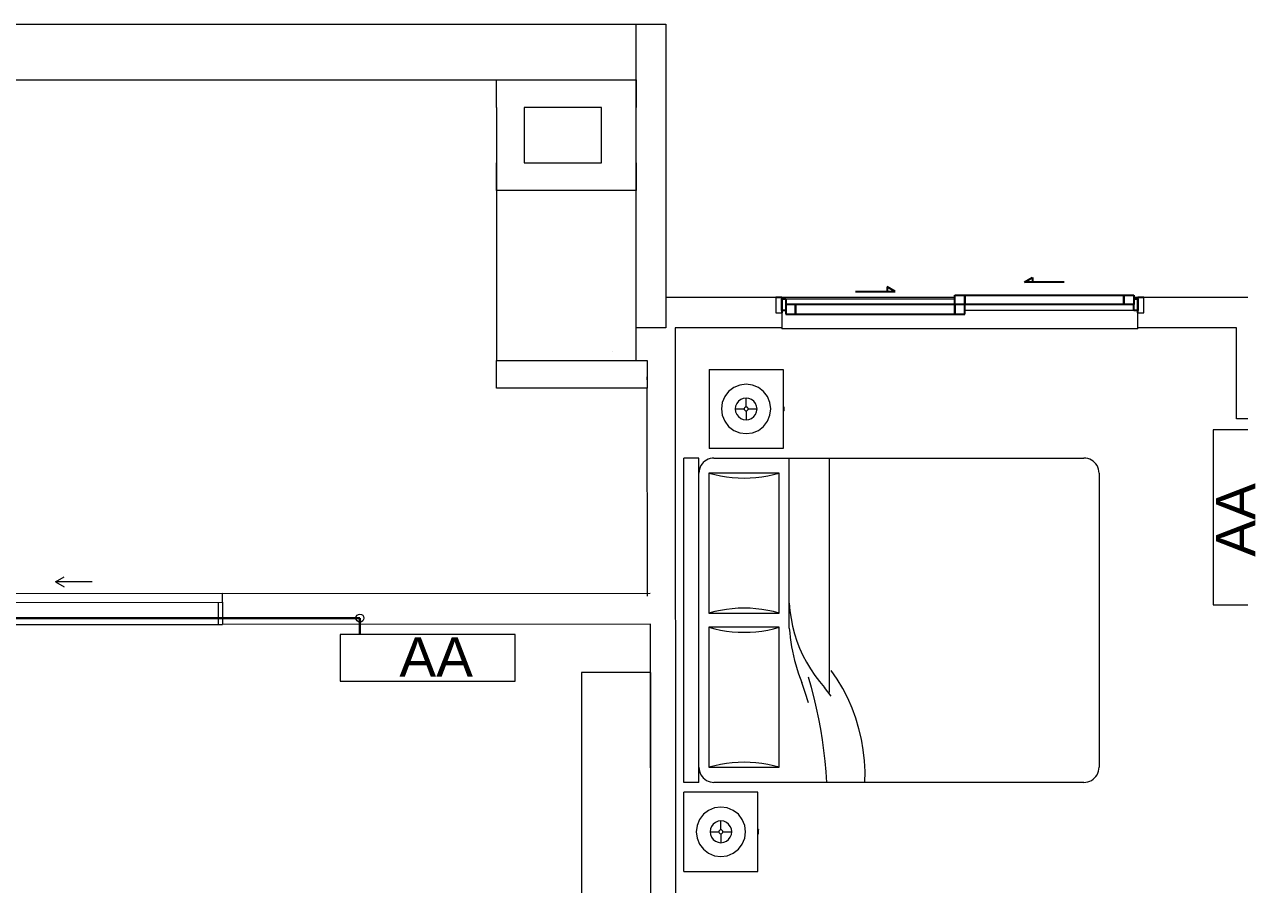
# Model space of a CAD drawing. Header units: millimetres. Extents: x 539 to 842, y -453 to -96.
# Drawn here: x 800.41 to 806.55, y -262.73 to -258.38 of the extents above; entities that cross this region are included whole.
import ezdxf

# ---------------------------------------------------------------- set-up
doc = ezdxf.new("R2010")
doc.units = ezdxf.units.MM
doc.header["$LTSCALE"] = 0.1
doc.linetypes.add('CONTINUA', pattern=[0])
doc.layers.get('0').update_dxf_attribs({"lineweight": 5})
doc.layers.add('00-Secundario', color=24, linetype='Continuous')
for name, color, linetype, lineweight in [('A-DOOR', 7, 'Continuous', 5), ('A-DOOR-FRAM', 7, 'Continuous', 5), ('A-GLAZ', 7, 'Continuous', 5), ('A-GLAZ-SILL', 7, 'Continuous', 5), ('Arq-Equipamiento', 250, 'Continuous', 5), ('MUEBLES', 250, 'Continuous', 5)]:
    doc.layers.add(name, color=color, linetype=linetype, lineweight=lineweight)
doc.styles.get("Standard").update_dxf_attribs({"font": 'arial.ttf'})

# ---------------------------------------------------------------- blocks, each defined once
blk = doc.blocks.new('Doors_Sliding_Milgard_Aluminum-Series_2-Panels - PV 2_50 X 2_10-2402500-1-TORRE-ARQ-PB')
at = {"layer": 'A-DOOR', "color": 8}
for p, q in [((1.1916, 0.078), (-1.3084, 0.078)), ((-1.3084, 0.078), (-1.3084, -0.0347)), ((-1.3084, 0.078), (1.1916, 0.078)), ((1.1916, -0.0347), (1.1916, 0.078)), ((-1.3084, -0.0347), (1.1916, -0.0347)), ((0.3474, -0.1382), (0.3914, -0.1128)), ((0.3474, -0.1382), (0.3914, -0.1636)), ((0.5315, -0.1382), (0.3474, -0.1382))]:
    blk.add_line(p, q, dxfattribs=at)
at = {"layer": 'A-DOOR-FRAM', "color": 8}
for p, q in [((-1.2952, 0.078), (-1.2952, -0.0347)), ((-0.0758, 0.078), (-0.0758, -0.0347)), ((-0.0409, 0.078), (-0.0409, -0.0347)), ((1.1709, 0.078), (1.1709, -0.0347))]:
    blk.add_line(p, q, dxfattribs=at)
blk = doc.blocks.new('Windows_Opening-Slide_UFME_Fenetre_Coulissante_2V - 1_20 x 1_80-1553890-1-TORRE-ARQ-PB')
at = {"layer": 'A-GLAZ', "color": 8, "lineweight": 25}
for p, q in [((-0.9, -0.078), (-0.9, 0.002)), ((-0.88, 0.008), (-0.83, 0.008)), ((-0.88, -0.04), (-0.88, 0.008)), ((-0.83, 0.008), (-0.025, 0.008)), ((-0.83, -0.04), (-0.83, 0.008)), ((-0.83, 0.008), (-0.83, -0.04)), ((-0.025, 0.008), (-0.025, -0.04)), ((-0.025, -0.04), (-0.025, 0.008)), ((-0.025, 0.008), (0.025, 0.008)), ((0.025, 0.008), (0.025, -0.04)), ((0.9, 0.002), (0.9, -0.078)), ((-0.88, -0.011), (-0.9, -0.011)), ((-0.9, -0.011), (-0.9, -0.069)), ((-0.83, -0.04), (-0.88, -0.04)), ((-0.88, -0.069), (-0.88, -0.04)), ((-0.025, -0.04), (-0.83, -0.04)), ((0.025, -0.04), (-0.025, -0.04)), ((0.025, -0.04), (-0.025, -0.04)), ((-0.025, -0.04), (-0.025, -0.088)), ((0.83, -0.04), (0.025, -0.04)), ((0.025, -0.04), (0.025, -0.088)), ((0.025, -0.088), (0.025, -0.04)), ((0.83, -0.088), (0.83, -0.04)), ((0.88, -0.04), (0.83, -0.04)), ((0.83, -0.04), (0.83, -0.088)), ((0.9, -0.011), (0.88, -0.011)), ((0.88, -0.011), (0.88, -0.04)), ((0.88, -0.088), (0.88, -0.04)), ((0.9, -0.069), (0.9, -0.011)), ((-0.93, -0.078), (-0.9, -0.078)), ((-0.9, -0.069), (-0.88, -0.069)), ((-0.5275, -0.106), (-0.3275, -0.106)), ((-0.3675, -0.1291), (-0.3675, -0.106)), ((-0.3275, -0.106), (-0.3675, -0.1291)), ((-0.025, -0.088), (0.025, -0.088)), ((0.025, -0.088), (0.83, -0.088)), ((0.83, -0.088), (0.88, -0.088)), ((0.88, -0.069), (0.9, -0.069)), ((0.9, -0.078), (0.93, -0.078)), ((0.3275, -0.154), (0.3675, -0.1771)), ((0.5275, -0.154), (0.3275, -0.154)), ((0.3675, -0.1771), (0.3675, -0.154))]:
    blk.add_line(p, q, dxfattribs=at)
at = {"layer": 'A-GLAZ', "color": 8}
for p, q in [((0.88, -0.011), (0.025, -0.011)), ((-0.9, -0.078), (-0.025, -0.078)), ((-0.88, -0.069), (-0.025, -0.069)), ((0.88, -0.078), (0.9, -0.078))]:
    blk.add_line(p, q, dxfattribs=at)
at = {"layer": 'A-GLAZ-SILL', "color": 8}
for p, q in [((-0.9, 0.078), (-0.9, 0.082)), ((0.9, 0.082), (-0.9, 0.082)), ((0.9, 0.082), (0.9, 0.078))]:
    blk.add_line(p, q, dxfattribs=at)
blk = doc.blocks.new('cama grande')
at = {"layer": 'MUEBLES'}
for p, q in [((584.9898, 704.5615), (585.0149, 704.5615)), ((584.9898, 704.5615), (584.9898, 704.1865)), ((585.0149, 704.5615), (585.3898, 704.5615)), ((585.3898, 704.1866), (585.3898, 704.5615)), ((585.4398, 704.5615), (587.0795, 704.5615)), ((585.4398, 704.4853), (585.4398, 704.5615)), ((587.0795, 704.4853), (587.0795, 704.5615)), ((585.1273, 704.4822), (585.1015, 704.4624)), ((585.1575, 704.4947), (585.1273, 704.4822)), ((585.1898, 704.499), (585.1575, 704.4947)), ((585.2222, 704.4947), (585.1898, 704.499)), ((585.2523, 704.4822), (585.2222, 704.4947)), ((585.2782, 704.4624), (585.2523, 704.4822)), ((585.4398, 704.4853), (585.516, 704.4853)), ((585.4398, 704.4853), (587.0795, 704.4853)), ((585.4869, 704.4795), (585.4779, 704.475)), ((585.4963, 704.4827), (585.4869, 704.4795)), ((585.5061, 704.4846), (585.4963, 704.4827)), ((585.516, 704.4853), (585.5061, 704.4846)), ((587.0133, 704.4846), (587.0033, 704.4853)), ((587.0033, 704.4853), (587.0795, 704.4853)), ((587.023, 704.4827), (587.0133, 704.4846)), ((587.0325, 704.4795), (587.023, 704.4827)), ((587.0414, 704.475), (587.0325, 704.4795)), ((585.0816, 704.4365), (585.0691, 704.4064)), ((585.1015, 704.4624), (585.0816, 704.4365)), ((585.1623, 704.4217), (585.1509, 704.4129)), ((585.1756, 704.4272), (585.1623, 704.4217)), ((585.1898, 704.4291), (585.1756, 704.4272)), ((585.1898, 704.4291), (585.1898, 704.384)), ((585.2041, 704.4272), (585.1898, 704.4291)), ((585.2173, 704.4217), (585.2041, 704.4272)), ((585.2287, 704.4129), (585.2173, 704.4217)), ((585.298, 704.4365), (585.2782, 704.4624)), ((585.3105, 704.4064), (585.298, 704.4365)), ((585.4405, 704.419), (585.4398, 704.4091)), ((585.4424, 704.4288), (585.4405, 704.419)), ((585.4456, 704.4382), (585.4424, 704.4288)), ((585.45, 704.4472), (585.4456, 704.4382)), ((585.4556, 704.4554), (585.45, 704.4472)), ((585.4621, 704.4629), (585.4556, 704.4554)), ((585.4696, 704.4695), (585.4621, 704.4629)), ((585.4779, 704.475), (585.4696, 704.4695)), ((586.2241, 704.4345), (585.516, 704.4345)), ((585.5237, 704.4054), (585.516, 704.4345)), ((585.516, 704.4345), (585.516, 704.0789)), ((586.2241, 704.4345), (586.2163, 704.4054)), ((586.2241, 704.0789), (586.2241, 704.4345)), ((587.0033, 704.4345), (586.2953, 704.4345)), ((586.2953, 704.4345), (586.2953, 704.0789)), ((586.303, 704.4054), (586.2953, 704.4345)), ((587.0033, 704.4345), (586.9956, 704.4054)), ((587.0033, 704.0789), (587.0033, 704.4345)), ((587.0497, 704.4695), (587.0414, 704.475)), ((587.0572, 704.4629), (587.0497, 704.4695)), ((587.0638, 704.4554), (587.0572, 704.4629)), ((587.0693, 704.4472), (587.0638, 704.4554)), ((587.0737, 704.4382), (587.0693, 704.4472)), ((587.0769, 704.4288), (587.0737, 704.4382)), ((587.0789, 704.419), (587.0769, 704.4288)), ((587.0795, 704.4091), (587.0789, 704.419)), ((587.5027, 704.4338), (587.1277, 704.4338)), ((587.1277, 704.059), (587.1277, 704.4338)), ((587.5277, 704.4338), (587.5027, 704.4338)), ((587.5277, 704.4338), (587.5277, 704.0589)), ((585.0691, 704.4064), (585.0649, 704.374)), ((585.0649, 704.374), (585.0691, 704.3417)), ((585.1367, 704.3883), (585.1348, 704.374)), ((585.1798, 704.374), (585.1348, 704.374)), ((585.1348, 704.374), (585.1367, 704.3598)), ((585.1422, 704.4015), (585.1367, 704.3883)), ((585.1367, 704.3598), (585.1422, 704.3465)), ((585.1509, 704.4129), (585.1422, 704.4015)), ((585.1801, 704.3766), (585.1798, 704.374)), ((585.1798, 704.374), (585.1801, 704.3714)), ((585.1811, 704.379), (585.1801, 704.3766)), ((585.1801, 704.3714), (585.1811, 704.369)), ((585.1827, 704.3811), (585.1811, 704.379)), ((585.1811, 704.369), (585.1827, 704.3669)), ((585.1848, 704.3827), (585.1827, 704.3811)), ((585.1827, 704.3669), (585.1848, 704.3654)), ((585.1872, 704.3837), (585.1848, 704.3827)), ((585.1848, 704.3654), (585.1872, 704.3644)), ((585.1898, 704.384), (585.1872, 704.3837)), ((585.1872, 704.3644), (585.1898, 704.364)), ((585.1924, 704.3837), (585.1898, 704.384)), ((585.1898, 704.364), (585.1924, 704.3644)), ((585.1898, 704.364), (585.1898, 704.319)), ((585.1948, 704.3827), (585.1924, 704.3837)), ((585.1924, 704.3644), (585.1948, 704.3654)), ((585.1969, 704.3811), (585.1948, 704.3827)), ((585.1948, 704.3654), (585.1969, 704.3669)), ((585.1985, 704.379), (585.1969, 704.3811)), ((585.1969, 704.3669), (585.1985, 704.369)), ((585.1995, 704.3766), (585.1985, 704.379)), ((585.1985, 704.369), (585.1995, 704.3714)), ((585.1998, 704.374), (585.1995, 704.3766)), ((585.1995, 704.3714), (585.1998, 704.374)), ((585.1998, 704.374), (585.2448, 704.374)), ((585.2375, 704.4015), (585.2287, 704.4129)), ((585.243, 704.3883), (585.2375, 704.4015)), ((585.2375, 704.3465), (585.243, 704.3598)), ((585.2448, 704.374), (585.243, 704.3883)), ((585.243, 704.3598), (585.2448, 704.374)), ((585.3148, 704.374), (585.3105, 704.4064)), ((585.3105, 704.3417), (585.3148, 704.374)), ((585.4398, 703.8376), (585.4398, 704.4091)), ((585.5301, 704.3761), (585.5237, 704.4054)), ((585.535, 704.3465), (585.5301, 704.3761)), ((586.21, 704.3761), (586.205, 704.3465)), ((586.2163, 704.4054), (586.21, 704.3761)), ((586.3093, 704.3761), (586.303, 704.4054)), ((586.3143, 704.3465), (586.3093, 704.3761)), ((586.9892, 704.3761), (586.9843, 704.3465)), ((586.9956, 704.4054), (586.9892, 704.3761)), ((587.0795, 704.4091), (587.0795, 704.0281)), ((587.2954, 704.3671), (587.2653, 704.3546)), ((587.3277, 704.3714), (587.2954, 704.3671)), ((587.3601, 704.3671), (587.3277, 704.3714)), ((587.3902, 704.3546), (587.3601, 704.3671)), ((585.0691, 704.3417), (585.0816, 704.3116)), ((585.0816, 704.3116), (585.1015, 704.2857)), ((585.1422, 704.3465), (585.1509, 704.3351)), ((585.1509, 704.3351), (585.1623, 704.3264)), ((585.1623, 704.3264), (585.1756, 704.3209)), ((585.1756, 704.3209), (585.1898, 704.319)), ((585.1898, 704.319), (585.2041, 704.3209)), ((585.2041, 704.3209), (585.2173, 704.3264)), ((585.2173, 704.3264), (585.2287, 704.3351)), ((585.2287, 704.3351), (585.2375, 704.3465)), ((585.2782, 704.2857), (585.298, 704.3116)), ((585.298, 704.3116), (585.3105, 704.3417)), ((585.5386, 704.3166), (585.535, 704.3465)), ((585.5407, 704.2867), (585.5386, 704.3166)), ((586.2015, 704.3166), (586.1994, 704.2867)), ((586.205, 704.3465), (586.2015, 704.3166)), ((586.3178, 704.3166), (586.3143, 704.3465)), ((586.32, 704.2867), (586.3178, 704.3166)), ((586.9808, 704.3166), (586.9786, 704.2867)), ((586.9843, 704.3465), (586.9808, 704.3166)), ((587.2195, 704.3089), (587.2071, 704.2788)), ((587.2394, 704.3348), (587.2195, 704.3089)), ((587.2653, 704.3546), (587.2394, 704.3348)), ((587.3002, 704.2941), (587.2888, 704.2853)), ((587.3135, 704.2996), (587.3002, 704.2941)), ((587.3277, 704.3014), (587.3135, 704.2996)), ((587.3277, 704.3014), (587.3277, 704.2564)), ((587.342, 704.2996), (587.3277, 704.3014)), ((587.3553, 704.2941), (587.342, 704.2996)), ((587.3667, 704.2853), (587.3553, 704.2941)), ((587.4161, 704.3348), (587.3902, 704.3546)), ((587.436, 704.3089), (587.4161, 704.3348)), ((587.4484, 704.2788), (587.436, 704.3089)), ((585.1015, 704.2857), (585.1273, 704.2658)), ((585.1273, 704.2658), (585.1575, 704.2533)), ((585.1575, 704.2533), (585.1898, 704.2491)), ((585.1898, 704.2491), (585.2222, 704.2533)), ((585.2222, 704.2533), (585.2523, 704.2658)), ((585.2523, 704.2658), (585.2782, 704.2857)), ((585.5414, 704.2567), (585.5407, 704.2867)), ((585.5407, 704.2266), (585.5414, 704.2567)), ((586.1994, 704.2867), (586.1987, 704.2567)), ((586.1987, 704.2567), (586.1994, 704.2266)), ((586.3207, 704.2567), (586.32, 704.2867)), ((586.32, 704.2266), (586.3207, 704.2567)), ((586.9786, 704.2867), (586.9779, 704.2567)), ((586.9779, 704.2567), (586.9786, 704.2266)), ((587.2071, 704.2788), (587.2028, 704.2464)), ((587.2028, 704.2464), (587.2071, 704.2141)), ((587.2746, 704.2607), (587.2727, 704.2464)), ((587.3177, 704.2464), (587.2727, 704.2464)), ((587.2727, 704.2464), (587.2746, 704.2322)), ((587.2801, 704.2739), (587.2746, 704.2607)), ((587.2888, 704.2853), (587.2801, 704.2739)), ((587.3181, 704.249), (587.3177, 704.2464)), ((587.3177, 704.2464), (587.3181, 704.2438)), ((587.3191, 704.2514), (587.3181, 704.249)), ((587.3181, 704.2438), (587.3191, 704.2414)), ((587.3207, 704.2535), (587.3191, 704.2514)), ((587.3191, 704.2414), (587.3207, 704.2393)), ((587.3227, 704.2551), (587.3207, 704.2535)), ((587.3207, 704.2393), (587.3227, 704.2377)), ((587.3252, 704.2561), (587.3227, 704.2551)), ((587.3227, 704.2377), (587.3252, 704.2367)), ((587.3277, 704.2564), (587.3252, 704.2561)), ((587.3252, 704.2367), (587.3277, 704.2364)), ((587.3303, 704.2561), (587.3277, 704.2564)), ((587.3277, 704.2364), (587.3303, 704.2367)), ((587.3277, 704.2364), (587.3277, 704.1914)), ((587.3328, 704.2551), (587.3303, 704.2561)), ((587.3303, 704.2367), (587.3328, 704.2377)), ((587.3348, 704.2535), (587.3328, 704.2551)), ((587.3328, 704.2377), (587.3348, 704.2393)), ((587.3364, 704.2514), (587.3348, 704.2535)), ((587.3348, 704.2393), (587.3364, 704.2414)), ((587.3374, 704.249), (587.3364, 704.2514)), ((587.3364, 704.2414), (587.3374, 704.2438)), ((587.3378, 704.2464), (587.3374, 704.249)), ((587.3374, 704.2438), (587.3378, 704.2464)), ((587.3378, 704.2464), (587.3828, 704.2464)), ((587.3754, 704.2739), (587.3667, 704.2853)), ((587.3809, 704.2607), (587.3754, 704.2739)), ((587.3828, 704.2464), (587.3809, 704.2607)), ((587.3809, 704.2322), (587.3828, 704.2464)), ((587.4527, 704.2464), (587.4484, 704.2788)), ((587.4484, 704.2141), (587.4527, 704.2464)), ((584.9898, 704.1865), (585.3898, 704.1866)), ((585.179, 704.1866), (585.1789, 704.1866)), ((585.1789, 704.1866), (585.1789, 704.1839)), ((585.179, 704.1839), (585.1789, 704.1839)), ((585.179, 704.1839), (585.179, 704.1866)), ((585.1794, 704.1839), (585.179, 704.1839)), ((585.1794, 704.1839), (585.1794, 704.1866)), ((585.1799, 704.1839), (585.1794, 704.1839)), ((585.1799, 704.1839), (585.1799, 704.1866)), ((585.1799, 704.1839), (585.1807, 704.1839)), ((585.1807, 704.1839), (585.1807, 704.1866)), ((585.1807, 704.1839), (585.1816, 704.1839)), ((585.1816, 704.1839), (585.1816, 704.1866)), ((585.1816, 704.1839), (585.1828, 704.1839)), ((585.1828, 704.1839), (585.1828, 704.1866)), ((585.1828, 704.1839), (585.1841, 704.1839)), ((585.1841, 704.1839), (585.1841, 704.1866)), ((585.1841, 704.1839), (585.1855, 704.1839)), ((585.1855, 704.1839), (585.1855, 704.1866)), ((585.1855, 704.1839), (585.1869, 704.1839)), ((585.1869, 704.1839), (585.1869, 704.1866)), ((585.1869, 704.1839), (585.1885, 704.1839)), ((585.1885, 704.1839), (585.1885, 704.1866)), ((585.1885, 704.1839), (585.1901, 704.1839)), ((585.1901, 704.1839), (585.1901, 704.1866)), ((585.1901, 704.1839), (585.1917, 704.1839)), ((585.1917, 704.1839), (585.1917, 704.1866)), ((585.1917, 704.1839), (585.1932, 704.1839)), ((585.1932, 704.1839), (585.1932, 704.1866)), ((585.1932, 704.1839), (585.1948, 704.1839)), ((585.1948, 704.1839), (585.1948, 704.1866)), ((585.1948, 704.1839), (585.1962, 704.1839)), ((585.1962, 704.1839), (585.1962, 704.1866)), ((585.1962, 704.1839), (585.1974, 704.1839)), ((585.1974, 704.1839), (585.1974, 704.1866)), ((585.1974, 704.1839), (585.1985, 704.1839)), ((585.1985, 704.1839), (585.1985, 704.1866)), ((585.1985, 704.1839), (585.1995, 704.1839)), ((585.1995, 704.1839), (585.1995, 704.1866)), ((585.1995, 704.1839), (585.2003, 704.1839)), ((585.2003, 704.1839), (585.2003, 704.1866)), ((585.2008, 704.1839), (585.2003, 704.1839)), ((585.2008, 704.1839), (585.2008, 704.1866)), ((585.2012, 704.1839), (585.2008, 704.1839)), ((585.2012, 704.1839), (585.2012, 704.1866)), ((585.2013, 704.1839), (585.2012, 704.1839)), ((585.2013, 704.1866), (585.2013, 704.1839)), ((585.3898, 704.1866), (585.3898, 704.1866)), ((585.535, 704.1668), (585.5386, 704.1967)), ((585.5386, 704.1967), (585.5407, 704.2266)), ((586.1994, 704.2266), (586.2015, 704.1967)), ((586.2015, 704.1967), (586.205, 704.1668)), ((586.3143, 704.1668), (586.3178, 704.1967)), ((586.3178, 704.1967), (586.32, 704.2266)), ((586.9786, 704.2266), (586.9808, 704.1967)), ((586.9808, 704.1967), (586.9843, 704.1668)), ((587.2071, 704.2141), (587.2195, 704.1839)), ((587.2195, 704.1839), (587.2394, 704.1581)), ((587.2746, 704.2322), (587.2801, 704.2189)), ((587.2801, 704.2189), (587.2888, 704.2075)), ((587.2888, 704.2075), (587.3002, 704.1988)), ((587.3002, 704.1988), (587.3135, 704.1933)), ((587.3135, 704.1933), (587.3277, 704.1914)), ((587.3277, 704.1914), (587.342, 704.1933)), ((587.342, 704.1933), (587.3553, 704.1988)), ((587.3553, 704.1988), (587.3667, 704.2075)), ((587.3667, 704.2075), (587.3754, 704.2189)), ((587.3754, 704.2189), (587.3809, 704.2322)), ((587.4161, 704.1581), (587.436, 704.1839)), ((587.436, 704.1839), (587.4484, 704.2141)), ((585.5237, 704.1079), (585.5301, 704.1372)), ((585.5301, 704.1372), (585.535, 704.1668)), ((586.205, 704.1668), (586.21, 704.1372)), ((586.21, 704.1372), (586.2163, 704.1079)), ((586.303, 704.1079), (586.3093, 704.1372)), ((586.3093, 704.1372), (586.3143, 704.1668)), ((586.9843, 704.1668), (586.9892, 704.1372)), ((586.9892, 704.1372), (586.9956, 704.1079)), ((587.2394, 704.1581), (587.2653, 704.1382)), ((587.2653, 704.1382), (587.2954, 704.1257)), ((587.2954, 704.1257), (587.3277, 704.1215)), ((587.3277, 704.1215), (587.3601, 704.1257)), ((587.3601, 704.1257), (587.3902, 704.1382)), ((587.3902, 704.1382), (587.4161, 704.1581)), ((585.516, 704.0789), (585.5237, 704.1079)), ((585.516, 704.0789), (586.2241, 704.0789)), ((586.2163, 704.1079), (586.2241, 704.0789)), ((586.2953, 704.0789), (586.303, 704.1079)), ((586.2953, 704.0789), (587.0033, 704.0789)), ((586.9956, 704.1079), (587.0033, 704.0789)), ((587.1277, 704.0589), (587.1277, 704.059)), ((587.5277, 704.0589), (587.1277, 704.0589)), ((587.3163, 704.059), (587.3163, 704.0562)), ((587.3163, 704.0562), (587.3164, 704.0562)), ((587.3164, 704.0562), (587.3164, 704.059)), ((587.3164, 704.0562), (587.3168, 704.0562)), ((587.3168, 704.0562), (587.3168, 704.059)), ((587.3168, 704.0562), (587.3173, 704.0562)), ((587.3173, 704.0562), (587.3173, 704.059)), ((587.318, 704.0562), (587.3173, 704.0562)), ((587.318, 704.0562), (587.318, 704.059)), ((587.319, 704.0562), (587.318, 704.0562)), ((587.319, 704.0562), (587.319, 704.059)), ((587.3201, 704.0562), (587.319, 704.0562)), ((587.3201, 704.0562), (587.3201, 704.059)), ((587.3214, 704.0562), (587.3201, 704.0562)), ((587.3214, 704.0562), (587.3214, 704.059)), ((587.3228, 704.0562), (587.3214, 704.0562)), ((587.3228, 704.0562), (587.3228, 704.059)), ((587.3243, 704.0562), (587.3228, 704.0562)), ((587.3243, 704.0562), (587.3243, 704.059)), ((587.3259, 704.0562), (587.3243, 704.0562)), ((587.3259, 704.0562), (587.3259, 704.059)), ((587.3274, 704.0562), (587.3259, 704.0562)), ((587.3274, 704.0562), (587.3274, 704.059)), ((587.329, 704.0562), (587.3274, 704.0562)), ((587.329, 704.0562), (587.329, 704.059)), ((587.3306, 704.0562), (587.329, 704.0562)), ((587.3306, 704.0562), (587.3306, 704.059)), ((587.3321, 704.0562), (587.3306, 704.0562)), ((587.3321, 704.0562), (587.3321, 704.059)), ((587.3335, 704.0562), (587.3321, 704.0562)), ((587.3335, 704.0562), (587.3335, 704.059)), ((587.3348, 704.0562), (587.3335, 704.0562)), ((587.3348, 704.0562), (587.3348, 704.059)), ((587.3359, 704.0562), (587.3348, 704.0562)), ((587.3359, 704.0562), (587.3359, 704.059)), ((587.3368, 704.0562), (587.3359, 704.0562)), ((587.3368, 704.0562), (587.3368, 704.059)), ((587.3376, 704.0562), (587.3368, 704.0562)), ((587.3376, 704.0562), (587.3376, 704.059)), ((587.3376, 704.0562), (587.3382, 704.0562)), ((587.3382, 704.0562), (587.3382, 704.059)), ((587.3382, 704.0562), (587.3386, 704.0562)), ((587.3386, 704.059), (587.3386, 704.059)), ((587.3386, 704.059), (587.3386, 704.0562)), ((587.3386, 704.0562), (587.3386, 704.059)), ((587.3386, 704.0562), (587.3386, 704.0562)), ((586.0112, 703.9882), (585.9889, 703.9809)), ((586.0338, 703.995), (586.0112, 703.9882)), ((586.0566, 704.0012), (586.0338, 703.995)), ((586.0794, 704.0068), (586.0566, 704.0012)), ((586.1025, 704.0118), (586.0794, 704.0068)), ((586.1256, 704.0162), (586.1025, 704.0118)), ((586.1541, 703.9898), (586.1174, 703.9757)), ((586.1488, 704.0201), (586.1256, 704.0162)), ((586.1722, 704.0233), (586.1488, 704.0201)), ((586.1915, 704.0018), (586.1541, 703.9898)), ((586.1956, 704.026), (586.1722, 704.0233)), ((586.2295, 704.0116), (586.1915, 704.0018)), ((586.2191, 704.0281), (586.1956, 704.026)), ((586.2191, 704.0281), (586.3461, 704.0281)), ((586.268, 704.0193), (586.2295, 704.0116)), ((586.3069, 704.0248), (586.268, 704.0193)), ((586.3461, 704.0281), (586.3069, 704.0248)), ((586.3461, 704.0281), (587.0795, 704.0281)), ((587.0795, 704.0281), (587.0795, 703.8249)), ((585.8417, 703.9312), (585.8934, 703.9473)), ((585.8934, 703.9473), (585.9447, 703.9646)), ((585.9198, 703.9164), (585.9718, 703.9312)), ((585.9667, 703.973), (585.9447, 703.9646)), ((585.9889, 703.9809), (585.9667, 703.973)), ((586.0468, 703.9415), (586.013, 703.9214)), ((586.0816, 703.9596), (586.0468, 703.9415)), ((586.1174, 703.9757), (586.0816, 703.9596)), ((585.6551, 703.8602), (585.7085, 703.869)), ((585.7085, 703.869), (585.7617, 703.879)), ((585.7617, 703.879), (585.8147, 703.8902)), ((585.8147, 703.8902), (585.8674, 703.9027)), ((585.8674, 703.9027), (585.9198, 703.9164)), ((585.9492, 703.8757), (585.9193, 703.8503)), ((585.9804, 703.8995), (585.9492, 703.8757)), ((586.013, 703.9214), (585.9804, 703.8995)), ((585.4398, 703.8376), (585.4938, 703.8414)), ((585.4398, 703.6456), (585.4398, 703.8376)), ((585.4938, 703.8414), (585.5477, 703.8464)), ((585.5477, 703.8464), (585.6015, 703.8527)), ((585.6015, 703.8527), (585.6551, 703.8602)), ((585.876, 703.8167), (585.9193, 703.8503)), ((585.8939, 703.8249), (587.0795, 703.8249)), ((585.9609, 703.7858), (586.0061, 703.8167)), ((587.0795, 703.8249), (587.0795, 702.5377)), ((585.8651, 703.7326), (585.9138, 703.7577)), ((585.9138, 703.7577), (585.9609, 703.7858)), ((585.7111, 703.6756), (585.7636, 703.6915)), ((585.7636, 703.6915), (585.815, 703.7105)), ((585.815, 703.7105), (585.8651, 703.7326)), ((585.4398, 703.6456), (585.4946, 703.645)), ((585.4398, 702.5377), (585.4398, 703.6456)), ((585.4946, 703.645), (585.5493, 703.6476)), ((585.5493, 703.6476), (585.6038, 703.6537)), ((585.6038, 703.6537), (585.6578, 703.663)), ((585.6578, 703.663), (585.7111, 703.6756)), ((585.4398, 702.5377), (585.4405, 702.5277)), ((585.4405, 702.5277), (585.4424, 702.5179)), ((585.4424, 702.5179), (585.4456, 702.5085)), ((587.0737, 702.5085), (587.0769, 702.5179)), ((587.0769, 702.5179), (587.0789, 702.5277)), ((587.0789, 702.5277), (587.0795, 702.5377)), ((585.4456, 702.5085), (585.45, 702.4996)), ((585.45, 702.4996), (585.4556, 702.4913)), ((585.4556, 702.4913), (585.4621, 702.4838)), ((585.4621, 702.4838), (585.4696, 702.4772)), ((585.4696, 702.4772), (585.4779, 702.4717)), ((585.4779, 702.4717), (585.4869, 702.4673)), ((585.4869, 702.4673), (585.4963, 702.464)), ((585.4963, 702.464), (585.5061, 702.4621)), ((585.5061, 702.4621), (585.516, 702.4615)), ((587.0033, 702.4615), (585.516, 702.4615)), ((587.0033, 702.4615), (587.0133, 702.4621)), ((587.0133, 702.4621), (587.023, 702.464)), ((587.023, 702.464), (587.0325, 702.4673)), ((587.0325, 702.4673), (587.0414, 702.4717)), ((587.0414, 702.4717), (587.0497, 702.4772)), ((587.0497, 702.4772), (587.0572, 702.4838)), ((587.0572, 702.4838), (587.0638, 702.4913)), ((587.0638, 702.4913), (587.0693, 702.4996)), ((587.0693, 702.4996), (587.0737, 702.5085))]:
    blk.add_line(p, q, dxfattribs=at)
blk = doc.blocks.new('T1-2 A 4P-2020')
at = {"color": 8}
for p, q in [((4093.4012, 1316.1794), (4098.9693, 1316.1794)), ((4093.4012, 1315.8994), (4098.9693, 1315.8994)), ((4098.2633, 1315.7592), (4098.2633, 1314.4794)), ((4098.4025, 1315.7592), (4098.4025, 1315.4794))]:
    blk.add_line(p, q, dxfattribs=at)
at = {"color": 8, "lineweight": 5}
for p, q in [((4098.794, 1315.4794), (4098.794, 1315.7592)), ((4099.1193, 1314.8004), (4099.6761, 1314.8004)), ((4099.6761, 1314.8004), (4099.6761, 1314.7204)), ((4101.5361, 1314.8004), (4102.3201, 1314.8004)), ((4101.5361, 1314.7204), (4101.5361, 1314.8004)), ((4099.6761, 1314.7204), (4099.7061, 1314.7204)), ((4099.7061, 1314.7204), (4099.7061, 1314.6444)), ((4101.5061, 1314.6444), (4101.5061, 1314.7204)), ((4101.5061, 1314.7204), (4101.5361, 1314.7204)), ((4098.9695, 1314.4794), (4098.9695, 1314.6444)), ((4099.7061, 1314.6444), (4099.166, 1314.6444)), ((4099.166, 1314.6444), (4099.1696, 1311.0593)), ((4102.0052, 1314.6444), (4101.5061, 1314.6444)), ((4102.0057, 1314.1854), (4102.0052, 1314.6444)), ((4098.8502, 1314.5228), (4098.8502, 1314.5232)), ((4099.0257, 1314.3822), (4099.0257, 1314.3972)), ((4099.0263, 1313.2881), (4099.0254, 1314.3392)), ((4102.1647, 1314.1854), (4102.0057, 1314.1854)), ((4096.8776, 1313.301), (4094.3776, 1313.2985)), ((4096.8776, 1313.301), (4099.0396, 1313.3029)), ((4096.8777, 1313.2577), (4096.8776, 1313.301)), ((4099.0425, 1313.1472), (4096.8778, 1313.1453)), ((4099.0465, 1309.1144), (4099.0425, 1313.1472))]:
    blk.add_line(p, q, dxfattribs=at)
at = {"color": 8}
for points in [[(4099.1193, 1314.6444), (4098.9695, 1314.6444), (4098.9693, 1316.1794), (4099.1193, 1316.1794)], [(4099.0254, 1314.3392), (4098.2632, 1314.3392), (4098.2632, 1314.4794), (4099.0254, 1314.4794)]]:
    blk.add_lwpolyline(points, close=True, dxfattribs=at)
for points in [[(4098.2633, 1315.7592), (4098.2632, 1315.7592), (4098.2632, 1315.8994), (4098.9693, 1315.8994), (4098.9693, 1315.7592)], [(4098.794, 1315.7592), (4098.4025, 1315.7592)], [(4098.9693, 1315.4794), (4098.9693, 1315.3392), (4098.2632, 1315.3392), (4098.2632, 1315.4794), (4098.2633, 1315.4794)], [(4098.4025, 1315.4794), (4098.794, 1315.4794)]]:
    blk.add_lwpolyline(points, dxfattribs=at)
at = {"color": 8, "lineweight": 5}
blk.add_lwpolyline([(4098.6935, 1312.9016), (4098.6935, 1311.4016), (4099.0435, 1311.4016), (4099.0435, 1312.9016), (4098.6935, 1312.9016)], dxfattribs=at)
for name, p, xscale, rotation in [('Windows_Opening-Slide_UFME_Fenetre_Coulissante_2V - 1_20 x 1_80-1553890-1-TORRE-ARQ-PB', (4100.6061, 1314.7224), -1, 180), ('Doors_Sliding_Milgard_Aluminum-Series_2-Panels - PV 2_50 X 2_10-2402500-1-TORRE-ARQ-PB', (4095.6861, 1313.2218), -0.9999999999999911, 180.0572957117578)]:
    blk.add_blockref(name, p, dxfattribs=dict(at, xscale=xscale, rotation=rotation))
at = {"color": 8, "lineweight": 5, "rotation": 89.9999427328535}
blk.add_blockref('cama grande', (4803.7714, 726.9065), dxfattribs=at)

msp = doc.modelspace()

# ---------------------------------------------------------------- linework, layer by layer
at = {"layer": '00-Secundario', "lineweight": 30}
for points in [[(802.1055, -261.3797), (798.2984, -261.3797)], [(802.1055, -261.4636), (802.1055, -261.3797)]]:
    msp.add_lwpolyline(points, dxfattribs=at)
at = {"layer": '00-Secundario', "linetype": 'CONTINUA', "lineweight": 20}
msp.add_circle((802.1055, -261.3797), 0.02, dxfattribs=at)
at = {"layer": 'Arq-Equipamiento', "color": 8, "linetype": 'CONTINUA', "lineweight": 13}
for points in [[(806.6567, -260.4275), (806.4203, -260.4275), (806.4203, -261.3123), (806.6567, -261.3123)], [(802.8906, -261.4636), (802.0055, -261.4636), (802.0055, -261.6992), (802.8906, -261.6992)]]:
    msp.add_lwpolyline(points, close=True, dxfattribs=at)

# ---------------------------------------------------------------- block references
at = {"color": 2}
msp.add_blockref('T1-2 A 4P-2020', (-3295.4671, -1574.5573), dxfattribs=at)

# ---------------------------------------------------------------- texts
at = {"color": 8, "insert": (806.4342, -261.0699), "char_height": 0.2, "attachment_point": 1, "rotation": 90}
msp.add_mtext_dynamic_manual_height_columns('AA', width=1, gutter_width=12.5, heights=[0], dxfattribs=at)
at = {"color": 8, "insert": (802.6772, -261.4767), "char_height": 0.2, "attachment_point": 3}
msp.add_mtext_dynamic_manual_height_columns('AA', width=1, gutter_width=12.5, heights=[0], dxfattribs=at)

doc.saveas('drawing.dxf')
